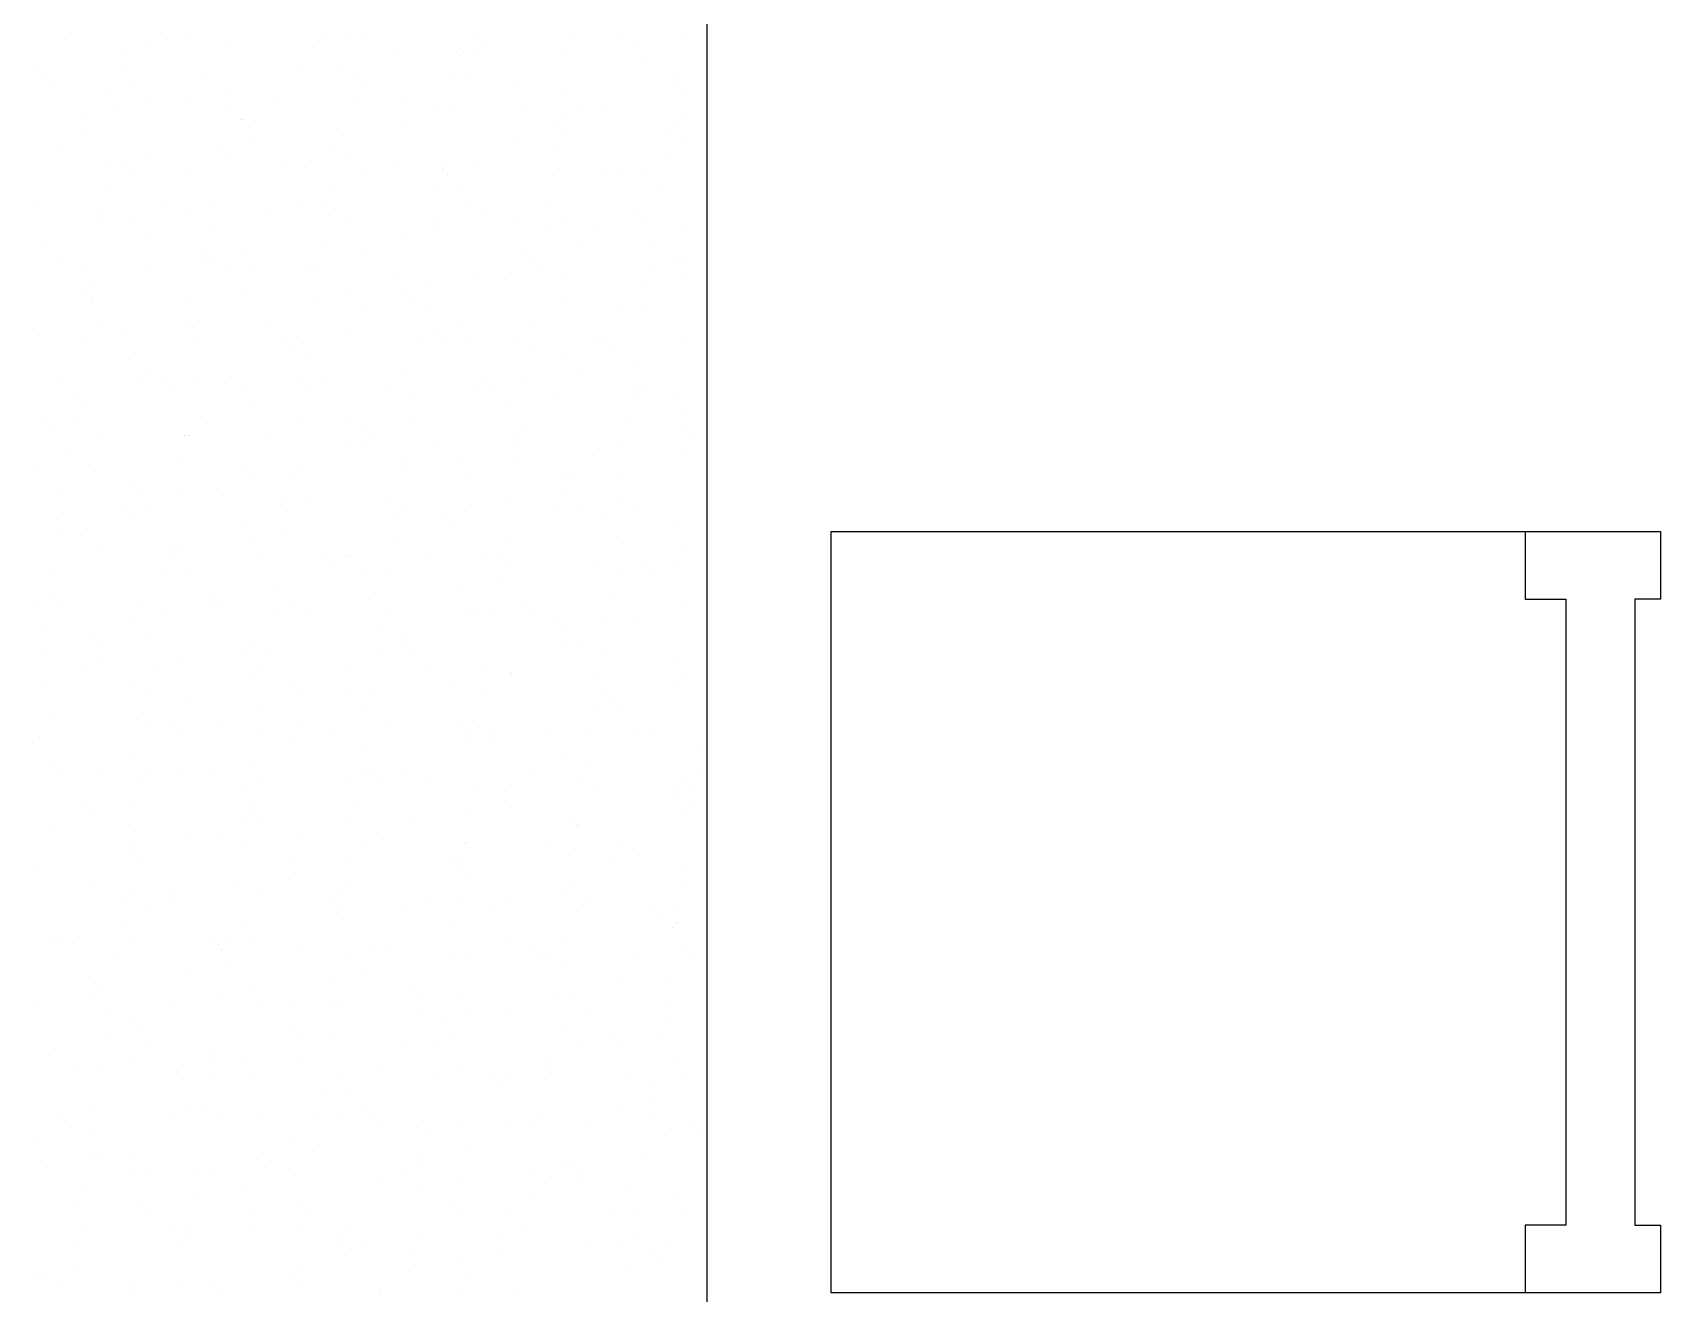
# Model space of a CAD drawing. Extents: x 33 to 1815, y -14679 to 245.
# Drawn here: x 36.262 to 37.224, y 8.699 to 9.444 of the extents above; entities that cross this region are included whole.
import ezdxf

# ---------------------------------------------------------------- set-up
doc = ezdxf.new("R2010")
doc.units = 0
doc.header["$MEASUREMENT"] = 0
doc.layers.add('LINVISTA', color=13, linetype='CONTINUOUS')
doc.layers.add('VARANDA', color=1, linetype='CONTINUOUS')

msp = doc.modelspace()

# ---------------------------------------------------------------- linework, layer by layer
at = {"layer": 'LINVISTA', "ltscale": 0.35}
msp.add_line((36.66036, 10.64451), (36.66036, 8.506), dxfattribs=at)
at = {"layer": 'VARANDA'}
for p, q in [((36.2806, 9.43962), (36.2806, 9.43962)), ((36.32955, 9.43802), (36.32955, 9.43802)), ((36.3417, 9.43957), (36.3417, 9.43957)), ((36.35459, 9.4426), (36.35459, 9.4426)), ((36.37849, 9.43642), (36.37849, 9.43642)), ((36.43195, 9.44177), (36.43195, 9.44177)), ((36.4486, 9.44214), (36.4486, 9.44214)), ((36.45724, 9.44013), (36.45724, 9.44013)), ((36.52511, 9.44079), (36.52511, 9.44079)), ((36.58025, 9.44302), (36.58025, 9.44302)), ((36.60915, 9.43964), (36.60915, 9.43964)), ((36.61965, 9.4383), (36.61965, 9.4383)), ((36.64565, 9.44025), (36.64565, 9.44025)), ((36.31598, 9.43383), (36.31598, 9.43383)), ((36.42743, 9.43482), (36.42743, 9.43482)), ((36.47637, 9.43322), (36.47637, 9.43322)), ((36.51302, 9.43194), (36.51302, 9.43194)), ((36.51402, 9.43033), (36.51402, 9.43033)), ((36.52531, 9.43162), (36.52531, 9.43162)), ((36.5294, 9.4361), (36.5294, 9.4361)), ((36.57425, 9.43002), (36.57425, 9.43002)), ((36.62319, 9.42842), (36.62319, 9.42842)), ((36.26628, 9.42257), (36.26628, 9.42257)), ((36.26741, 9.41996), (36.26741, 9.41996)), ((36.31424, 9.42061), (36.31424, 9.42061)), ((36.36195, 9.41748), (36.36195, 9.41748)), ((36.4182, 9.42209), (36.4182, 9.42209)), ((36.44588, 9.42149), (36.44588, 9.42149)), ((36.51128, 9.41872), (36.51128, 9.41872)), ((36.52084, 9.41962), (36.52084, 9.41962)), ((36.64293, 9.4196), (36.64293, 9.4196)), ((36.2717, 9.41528), (36.2717, 9.41528)), ((36.32306, 9.41277), (36.32306, 9.41277)), ((36.37866, 9.41041), (36.37866, 9.41041)), ((36.45511, 9.41649), (36.45511, 9.41649)), ((36.4594, 9.41181), (36.4594, 9.41181)), ((36.54965, 9.41401), (36.54965, 9.41401)), ((36.5757, 9.40852), (36.5757, 9.40852)), ((36.57762, 9.40982), (36.57762, 9.40982)), ((36.64281, 9.41302), (36.64281, 9.41302)), ((36.6471, 9.40834), (36.6471, 9.40834)), ((36.30604, 9.40739), (36.30604, 9.40739)), ((36.31152, 9.39996), (36.31152, 9.39996)), ((36.32988, 9.40206), (36.32988, 9.40206)), ((36.35498, 9.40579), (36.35498, 9.40579)), ((36.40392, 9.40419), (36.40392, 9.40419)), ((36.45287, 9.40259), (36.45287, 9.40259)), ((36.4818, 9.40157), (36.4818, 9.40157)), ((36.50181, 9.40099), (36.50181, 9.40099)), ((36.50856, 9.39807), (36.50856, 9.39807)), ((36.55075, 9.39939), (36.55075, 9.39939)), ((36.58444, 9.39911), (36.58444, 9.39911)), ((36.29195, 9.39318), (36.29195, 9.39318)), ((36.37692, 9.39719), (36.37692, 9.39719)), ((36.38511, 9.3922), (36.38511, 9.3922)), ((36.38666, 9.39226), (36.38666, 9.39226)), ((36.47965, 9.38971), (36.47965, 9.38971)), ((36.57281, 9.38872), (36.57281, 9.38872)), ((36.57396, 9.3953), (36.57396, 9.3953)), ((36.59969, 9.39779), (36.59969, 9.39779)), ((36.64122, 9.3893), (36.64122, 9.3893)), ((36.64863, 9.39619), (36.64863, 9.39619)), ((36.29084, 9.38402), (36.29084, 9.38402)), ((36.3894, 9.38751), (36.3894, 9.38751)), ((36.39349, 9.38155), (36.39349, 9.38155)), ((36.44134, 9.38699), (36.44134, 9.38699)), ((36.5454, 9.38106), (36.5454, 9.38106)), ((36.5771, 9.38404), (36.5771, 9.38404)), ((36.63839, 9.3851), (36.63839, 9.3851)), ((36.27976, 9.37313), (36.27976, 9.37313)), ((36.3287, 9.37153), (36.3287, 9.37153)), ((36.3742, 9.37654), (36.3742, 9.37654)), ((36.37764, 9.36993), (36.37764, 9.36993)), ((36.4396, 9.37377), (36.4396, 9.37377)), ((36.45027, 9.37174), (36.45027, 9.37174)), ((36.57124, 9.37465), (36.57124, 9.37465)), ((36.63664, 9.37188), (36.63664, 9.37188)), ((36.64805, 9.37859), (36.64805, 9.37859)), ((36.30698, 9.36546), (36.30698, 9.36546)), ((36.31512, 9.3679), (36.31512, 9.3679)), ((36.31941, 9.36322), (36.31941, 9.36322)), ((36.35445, 9.3635), (36.35445, 9.3635)), ((36.40965, 9.36542), (36.40965, 9.36542)), ((36.42658, 9.36833), (36.42658, 9.36833)), ((36.45709, 9.36103), (36.45709, 9.36103)), ((36.47552, 9.36673), (36.47552, 9.36673)), ((36.50282, 9.36443), (36.50282, 9.36443)), ((36.50402, 9.36357), (36.50402, 9.36357)), ((36.50711, 9.35975), (36.50711, 9.35975)), ((36.52446, 9.36513), (36.52446, 9.36513)), ((36.5734, 9.36353), (36.5734, 9.36353)), ((36.59735, 9.36195), (36.59735, 9.36195)), ((36.60901, 9.36055), (36.60901, 9.36055)), ((36.62234, 9.36193), (36.62234, 9.36193)), ((36.30524, 9.35223), (36.30524, 9.35223)), ((36.43688, 9.35312), (36.43688, 9.35312)), ((36.50228, 9.35035), (36.50228, 9.35035)), ((36.51387, 9.35123), (36.51387, 9.35123)), ((36.63393, 9.35123), (36.63393, 9.35123)), ((36.26614, 9.34348), (36.26614, 9.34348)), ((36.33966, 9.34112), (36.33966, 9.34112)), ((36.36966, 9.34204), (36.36966, 9.34204)), ((36.41805, 9.34299), (36.41805, 9.34299)), ((36.5207, 9.34052), (36.5207, 9.34052)), ((36.30252, 9.33158), (36.30252, 9.33158)), ((36.30357, 9.33879), (36.30357, 9.33879)), ((36.32292, 9.33367), (36.32292, 9.33367)), ((36.35251, 9.33719), (36.35251, 9.33719)), ((36.40145, 9.33559), (36.40145, 9.33559)), ((36.43282, 9.34013), (36.43282, 9.34013)), ((36.43711, 9.33545), (36.43711, 9.33545)), ((36.45039, 9.33399), (36.45039, 9.33399)), ((36.49934, 9.33239), (36.49934, 9.33239)), ((36.52736, 9.33765), (36.52736, 9.33765)), ((36.54828, 9.33079), (36.54828, 9.33079)), ((36.5667, 9.34015), (36.5667, 9.34015)), ((36.57748, 9.33072), (36.57748, 9.33072)), ((36.62052, 9.33666), (36.62052, 9.33666)), ((36.62481, 9.33198), (36.62481, 9.33198)), ((36.32974, 9.32296), (36.32974, 9.32296)), ((36.36792, 9.32882), (36.36792, 9.32882)), ((36.48166, 9.32247), (36.48166, 9.32247)), ((36.49956, 9.3297), (36.49956, 9.3297)), ((36.56496, 9.32693), (36.56496, 9.32693)), ((36.59722, 9.32919), (36.59722, 9.32919)), ((36.64616, 9.32759), (36.64616, 9.32759)), ((36.26966, 9.31683), (36.26966, 9.31683)), ((36.36282, 9.31584), (36.36282, 9.31584)), ((36.38652, 9.31316), (36.38652, 9.31316)), ((36.43234, 9.31862), (36.43234, 9.31862)), ((36.45736, 9.31336), (36.45736, 9.31336)), ((36.55052, 9.31237), (36.55052, 9.31237)), ((36.5843, 9.32001), (36.5843, 9.32001)), ((36.62938, 9.31673), (36.62938, 9.31673)), ((36.28007, 9.30816), (36.28007, 9.30816)), ((36.2907, 9.30492), (36.2907, 9.30492)), ((36.32901, 9.30656), (36.32901, 9.30656)), ((36.3652, 9.30817), (36.3652, 9.30817)), ((36.36711, 9.31116), (36.36711, 9.31116)), ((36.37795, 9.30496), (36.37795, 9.30496)), ((36.39334, 9.30245), (36.39334, 9.30245)), ((36.42689, 9.30336), (36.42689, 9.30336)), ((36.4306, 9.3054), (36.4306, 9.3054)), ((36.47583, 9.30176), (36.47583, 9.30176)), ((36.54526, 9.30196), (36.54526, 9.30196)), ((36.55481, 9.30769), (36.55481, 9.30769)), ((36.56224, 9.30628), (36.56224, 9.30628)), ((36.62764, 9.30351), (36.62764, 9.30351)), ((36.64108, 9.3102), (36.64108, 9.3102)), ((36.64506, 9.30988), (36.64506, 9.30988)), ((36.29797, 9.29708), (36.29797, 9.29708)), ((36.45012, 9.29265), (36.45012, 9.29265)), ((36.49502, 9.2952), (36.49502, 9.2952)), ((36.52477, 9.30016), (36.52477, 9.30016)), ((36.57372, 9.29856), (36.57372, 9.29856)), ((36.62266, 9.29696), (36.62266, 9.29696)), ((36.6479, 9.29949), (36.6479, 9.29949)), ((36.29282, 9.29154), (36.29282, 9.29154)), ((36.29623, 9.28386), (36.29623, 9.28386)), ((36.29711, 9.28686), (36.29711, 9.28686)), ((36.3543, 9.2844), (36.3543, 9.2844)), ((36.38736, 9.28906), (36.38736, 9.28906)), ((36.42788, 9.28475), (36.42788, 9.28475)), ((36.48052, 9.28807), (36.48052, 9.28807)), ((36.48481, 9.28339), (36.48481, 9.28339)), ((36.57506, 9.28559), (36.57506, 9.28559)), ((36.62492, 9.28286), (36.62492, 9.28286)), ((36.36066, 9.27367), (36.36066, 9.27367)), ((36.45695, 9.28193), (36.45695, 9.28193)), ((36.49328, 9.28198), (36.49328, 9.28198)), ((36.60887, 9.28145), (36.60887, 9.28145)), ((36.26599, 9.26438), (36.26599, 9.26438)), ((36.29352, 9.26321), (36.29352, 9.26321)), ((36.30272, 9.2723), (36.30272, 9.2723)), ((36.31736, 9.26477), (36.31736, 9.26477)), ((36.35166, 9.2707), (36.35166, 9.2707)), ((36.4006, 9.2691), (36.4006, 9.2691)), ((36.41053, 9.26378), (36.41053, 9.26378)), ((36.41791, 9.26389), (36.41791, 9.26389)), ((36.44955, 9.2675), (36.44955, 9.2675)), ((36.49849, 9.2659), (36.49849, 9.2659)), ((36.51373, 9.27213), (36.51373, 9.27213)), ((36.54743, 9.2643), (36.54743, 9.2643)), ((36.5577, 9.27178), (36.5577, 9.27178)), ((36.32277, 9.25457), (36.32277, 9.25457)), ((36.35892, 9.26044), (36.35892, 9.26044)), ((36.41482, 9.2591), (36.41482, 9.2591)), ((36.49056, 9.26133), (36.49056, 9.26133)), ((36.50506, 9.26129), (36.50506, 9.26129)), ((36.52055, 9.26142), (36.52055, 9.26142)), ((36.55596, 9.25856), (36.55596, 9.25856)), ((36.59637, 9.2627), (36.59637, 9.2627)), ((36.59823, 9.26031), (36.59823, 9.26031)), ((36.60252, 9.25563), (36.60252, 9.25563)), ((36.64531, 9.2611), (36.64531, 9.2611)), ((36.42334, 9.25025), (36.42334, 9.25025)), ((36.57733, 9.25162), (36.57733, 9.25162)), ((36.62038, 9.24836), (36.62038, 9.24836)), ((36.2776, 9.23956), (36.2776, 9.23956)), ((36.32654, 9.23796), (36.32654, 9.23796)), ((36.3296, 9.24386), (36.3296, 9.24386)), ((36.34053, 9.23948), (36.34053, 9.23948)), ((36.34482, 9.2348), (36.34482, 9.2348)), ((36.3562, 9.2398), (36.3562, 9.2398)), ((36.37548, 9.23636), (36.37548, 9.23636)), ((36.4216, 9.23703), (36.4216, 9.23703)), ((36.42442, 9.23476), (36.42442, 9.23476)), ((36.43507, 9.237), (36.43507, 9.237)), ((36.48151, 9.24337), (36.48151, 9.24337)), ((36.52823, 9.23601), (36.52823, 9.23601)), ((36.55324, 9.23791), (36.55324, 9.23791)), ((36.58416, 9.24091), (36.58416, 9.24091)), ((36.61864, 9.23514), (36.61864, 9.23514)), ((36.28897, 9.22871), (36.28897, 9.22871)), ((36.29056, 9.22582), (36.29056, 9.22582)), ((36.38638, 9.23406), (36.38638, 9.23406)), ((36.47336, 9.23316), (36.47336, 9.23316)), ((36.48602, 9.22683), (36.48602, 9.22683)), ((36.5223, 9.23156), (36.5223, 9.23156)), ((36.53252, 9.23133), (36.53252, 9.23133)), ((36.57124, 9.22996), (36.57124, 9.22996)), ((36.62018, 9.22836), (36.62018, 9.22836)), ((36.62277, 9.23353), (36.62277, 9.23353)), ((36.64094, 9.2311), (36.64094, 9.2311)), ((36.27053, 9.21519), (36.27053, 9.21519)), ((36.28723, 9.21549), (36.28723, 9.21549)), ((36.3932, 9.22335), (36.3932, 9.22335)), ((36.41888, 9.21638), (36.41888, 9.21638)), ((36.54512, 9.22286), (36.54512, 9.22286)), ((36.64776, 9.22039), (36.64776, 9.22039)), ((36.27482, 9.21051), (36.27482, 9.21051)), ((36.30303, 9.20733), (36.30303, 9.20733)), ((36.35198, 9.20573), (36.35198, 9.20573)), ((36.36507, 9.2127), (36.36507, 9.2127)), ((36.44998, 9.21355), (36.44998, 9.21355)), ((36.45823, 9.21172), (36.45823, 9.21172)), ((36.46252, 9.20704), (36.46252, 9.20704)), ((36.48428, 9.21361), (36.48428, 9.21361)), ((36.55277, 9.20923), (36.55277, 9.20923)), ((36.61592, 9.21449), (36.61592, 9.21449)), ((36.64593, 9.20825), (36.64593, 9.20825)), ((36.35165, 9.20529), (36.35165, 9.20529)), ((36.35416, 9.2053), (36.35416, 9.2053)), ((36.40092, 9.20413), (36.40092, 9.20413)), ((36.44986, 9.20253), (36.44986, 9.20253)), ((36.4568, 9.20284), (36.4568, 9.20284)), ((36.4988, 9.20093), (36.4988, 9.20093)), ((36.54774, 9.19933), (36.54774, 9.19933)), ((36.5487, 9.20341), (36.5487, 9.20341)), ((36.59668, 9.19773), (36.59668, 9.19773)), ((36.60872, 9.20235), (36.60872, 9.20235)), ((36.64562, 9.19613), (36.64562, 9.19613)), ((36.65022, 9.20357), (36.65022, 9.20357)), ((36.28451, 9.19484), (36.28451, 9.19484)), ((36.29507, 9.18841), (36.29507, 9.18841)), ((36.34991, 9.19207), (36.34991, 9.19207)), ((36.38823, 9.18742), (36.38823, 9.18742)), ((36.48156, 9.19296), (36.48156, 9.19296)), ((36.51358, 9.19303), (36.51358, 9.19303)), ((36.54696, 9.19019), (36.54696, 9.19019)), ((36.26585, 9.18528), (36.26585, 9.18528)), ((36.39252, 9.18274), (36.39252, 9.18274)), ((36.41434, 9.18188), (36.41434, 9.18188)), ((36.41777, 9.18479), (36.41777, 9.18479)), ((36.48277, 9.18494), (36.48277, 9.18494)), ((36.52041, 9.18232), (36.52041, 9.18232)), ((36.57593, 9.18395), (36.57593, 9.18395)), ((36.58022, 9.17927), (36.58022, 9.17927)), ((36.61138, 9.17999), (36.61138, 9.17999)), ((36.27675, 9.17307), (36.27675, 9.17307)), ((36.32263, 9.17547), (36.32263, 9.17547)), ((36.32569, 9.17147), (36.32569, 9.17147)), ((36.3472, 9.17142), (36.3472, 9.17142)), ((36.37463, 9.16987), (36.37463, 9.16987)), ((36.4126, 9.16866), (36.4126, 9.16866)), ((36.42357, 9.16827), (36.42357, 9.16827)), ((36.54424, 9.16954), (36.54424, 9.16954)), ((36.57719, 9.17252), (36.57719, 9.17252)), ((36.27997, 9.16034), (36.27997, 9.16034)), ((36.31824, 9.16313), (36.31824, 9.16313)), ((36.32253, 9.15845), (36.32253, 9.15845)), ((36.32945, 9.16476), (36.32945, 9.16476)), ((36.41277, 9.16064), (36.41277, 9.16064)), ((36.47251, 9.16667), (36.47251, 9.16667)), ((36.47702, 9.15846), (36.47702, 9.15846)), ((36.48137, 9.16428), (36.48137, 9.16428)), ((36.50594, 9.15966), (36.50594, 9.15966)), ((36.52145, 9.16507), (36.52145, 9.16507)), ((36.5704, 9.16347), (36.5704, 9.16347)), ((36.58401, 9.16181), (36.58401, 9.16181)), ((36.60964, 9.16677), (36.60964, 9.16677)), ((36.61934, 9.16187), (36.61934, 9.16187)), ((36.38623, 9.15496), (36.38623, 9.15496)), ((36.40988, 9.14801), (36.40988, 9.14801)), ((36.51023, 9.15498), (36.51023, 9.15498)), ((36.60047, 9.15717), (36.60047, 9.15717)), ((36.64079, 9.15201), (36.64079, 9.15201)), ((36.27823, 9.14712), (36.27823, 9.14712)), ((36.29041, 9.14672), (36.29041, 9.14672)), ((36.30056, 9.13872), (36.30056, 9.13872)), ((36.39306, 9.14425), (36.39306, 9.14425)), ((36.47528, 9.14524), (36.47528, 9.14524)), ((36.54497, 9.14376), (36.54497, 9.14376)), ((36.60692, 9.14612), (36.60692, 9.14612)), ((36.64762, 9.14129), (36.64762, 9.14129)), ((36.34265, 9.13692), (36.34265, 9.13692)), ((36.34277, 9.13635), (36.34277, 9.13635)), ((36.3495, 9.13712), (36.3495, 9.13712)), ((36.39844, 9.13552), (36.39844, 9.13552)), ((36.43594, 9.13536), (36.43594, 9.13536)), ((36.44023, 9.13068), (36.44023, 9.13068)), ((36.44739, 9.13392), (36.44739, 9.13392)), ((36.44984, 9.13445), (36.44984, 9.13445)), ((36.49633, 9.13232), (36.49633, 9.13232)), ((36.53047, 9.13288), (36.53047, 9.13288)), ((36.5397, 9.13504), (36.5397, 9.13504)), ((36.54527, 9.13072), (36.54527, 9.13072)), ((36.59421, 9.12912), (36.59421, 9.12912)), ((36.62364, 9.13189), (36.62364, 9.13189)), ((36.27551, 9.12647), (36.27551, 9.12647)), ((36.34091, 9.1237), (36.34091, 9.1237)), ((36.35402, 9.1262), (36.35402, 9.1262)), ((36.45666, 9.12374), (36.45666, 9.12374)), ((36.47256, 9.12459), (36.47256, 9.12459)), ((36.53796, 9.12182), (36.53796, 9.12182)), ((36.60858, 9.12325), (36.60858, 9.12325)), ((36.62793, 9.12721), (36.62793, 9.12721)), ((36.64315, 9.12752), (36.64315, 9.12752)), ((36.27278, 9.11205), (36.27278, 9.11205)), ((36.36594, 9.11107), (36.36594, 9.11107)), ((36.40534, 9.11351), (36.40534, 9.11351)), ((36.51344, 9.11393), (36.51344, 9.11393)), ((36.60238, 9.11162), (36.60238, 9.11162)), ((36.2657, 9.10618), (36.2657, 9.10618)), ((36.27706, 9.10809), (36.27706, 9.10809)), ((36.326, 9.10649), (36.326, 9.10649)), ((36.33819, 9.10305), (36.33819, 9.10305)), ((36.37023, 9.10639), (36.37023, 9.10639)), ((36.37494, 9.10489), (36.37494, 9.10489)), ((36.40359, 9.10028), (36.40359, 9.10028)), ((36.41762, 9.10569), (36.41762, 9.10569)), ((36.42388, 9.10329), (36.42388, 9.10329)), ((36.46048, 9.10858), (36.46048, 9.10858)), ((36.47282, 9.10169), (36.47282, 9.10169)), ((36.52026, 9.10322), (36.52026, 9.10322)), ((36.52177, 9.10009), (36.52177, 9.10009)), ((36.53524, 9.10117), (36.53524, 9.10117)), ((36.55364, 9.1076), (36.55364, 9.1076)), ((36.55793, 9.10292), (36.55793, 9.10292)), ((36.64818, 9.10511), (36.64818, 9.10511)), ((36.27097, 9.09197), (36.27097, 9.09197)), ((36.32248, 9.09638), (36.32248, 9.09638)), ((36.46802, 9.09009), (36.46802, 9.09009)), ((36.57071, 9.09849), (36.57071, 9.09849)), ((36.57704, 9.09342), (36.57704, 9.09342)), ((36.60064, 9.0984), (36.60064, 9.0984)), ((36.61965, 9.09689), (36.61965, 9.09689)), ((36.29594, 9.08677), (36.29594, 9.08677)), ((36.30023, 9.08209), (36.30023, 9.08209)), ((36.32931, 9.08566), (36.32931, 9.08566)), ((36.39048, 9.08429), (36.39048, 9.08429)), ((36.48123, 9.08518), (36.48123, 9.08518)), ((36.48364, 9.0833), (36.48364, 9.0833)), ((36.57818, 9.08082), (36.57818, 9.08082)), ((36.58387, 9.08271), (36.58387, 9.08271)), ((36.26923, 9.07875), (36.26923, 9.07875)), ((36.29971, 9.07224), (36.29971, 9.07224)), ((36.38609, 9.07586), (36.38609, 9.07586)), ((36.40088, 9.07963), (36.40088, 9.07963)), ((36.46628, 9.07687), (36.46628, 9.07687)), ((36.48793, 9.07862), (36.48793, 9.07862)), ((36.59792, 9.07775), (36.59792, 9.07775)), ((36.64065, 9.07291), (36.64065, 9.07291)), ((36.29027, 9.06762), (36.29027, 9.06762)), ((36.33365, 9.06855), (36.33365, 9.06855)), ((36.34866, 9.07064), (36.34866, 9.07064)), ((36.39291, 9.06515), (36.39291, 9.06515)), ((36.3976, 9.06904), (36.3976, 9.06904)), ((36.44654, 9.06744), (36.44654, 9.06744)), ((36.49548, 9.06584), (36.49548, 9.06584)), ((36.5307, 9.06667), (36.5307, 9.06667)), ((36.54442, 9.06424), (36.54442, 9.06424)), ((36.54483, 9.06466), (36.54483, 9.06466)), ((36.59336, 9.06264), (36.59336, 9.06264)), ((36.64747, 9.06219), (36.64747, 9.06219)), ((36.26651, 9.0581), (36.26651, 9.0581)), ((36.32048, 9.05999), (36.32048, 9.05999)), ((36.33191, 9.05533), (36.33191, 9.05533)), ((36.41365, 9.05901), (36.41365, 9.05901)), ((36.41794, 9.05433), (36.41794, 9.05433)), ((36.44969, 9.05535), (36.44969, 9.05535)), ((36.46356, 9.05622), (36.46356, 9.05622)), ((36.50818, 9.05652), (36.50818, 9.05652)), ((36.52896, 9.05345), (36.52896, 9.05345)), ((36.60135, 9.05554), (36.60135, 9.05554)), ((36.6423, 9.06104), (36.6423, 9.06104)), ((36.35387, 9.0471), (36.35387, 9.0471)), ((36.39633, 9.04513), (36.39633, 9.04513)), ((36.45652, 9.04464), (36.45652, 9.04464)), ((36.59338, 9.04325), (36.59338, 9.04325)), ((36.60564, 9.05085), (36.60564, 9.05085)), ((36.60843, 9.04415), (36.60843, 9.04415)), ((36.27459, 9.03949), (36.27459, 9.03949)), ((36.32353, 9.03789), (36.32353, 9.03789)), ((36.32919, 9.03468), (36.32919, 9.03468)), ((36.34365, 9.03471), (36.34365, 9.03471)), ((36.37247, 9.03629), (36.37247, 9.03629)), ((36.42141, 9.03469), (36.42141, 9.03469)), ((36.47035, 9.03309), (36.47035, 9.03309)), ((36.5133, 9.03483), (36.5133, 9.03483)), ((36.52624, 9.0328), (36.52624, 9.0328)), ((36.26197, 9.0236), (36.26197, 9.0236)), ((36.26556, 9.02708), (36.26556, 9.02708)), ((36.34794, 9.03003), (36.34794, 9.03003)), ((36.39459, 9.03191), (36.39459, 9.03191)), ((36.41748, 9.02659), (36.41748, 9.02659)), ((36.43818, 9.03223), (36.43818, 9.03223)), ((36.51929, 9.03149), (36.51929, 9.03149)), ((36.52012, 9.02412), (36.52012, 9.02412)), ((36.53135, 9.03124), (36.53135, 9.03124)), ((36.53564, 9.02656), (36.53564, 9.02656)), ((36.56824, 9.02989), (36.56824, 9.02989)), ((36.59164, 9.03003), (36.59164, 9.03003)), ((36.61718, 9.02829), (36.61718, 9.02829)), ((36.62588, 9.02876), (36.62588, 9.02876)), ((36.32234, 9.01728), (36.32234, 9.01728)), ((36.45902, 9.02172), (36.45902, 9.02172)), ((36.5769, 9.01432), (36.5769, 9.01432)), ((36.65606, 9.01983), (36.65606, 9.01983)), ((36.27365, 9.01042), (36.27365, 9.01042)), ((36.27794, 9.00574), (36.27794, 9.00574)), ((36.30003, 9.00726), (36.30003, 9.00726)), ((36.32916, 9.00657), (36.32916, 9.00657)), ((36.34897, 9.00566), (36.34897, 9.00566)), ((36.36819, 9.00793), (36.36819, 9.00793)), ((36.39187, 9.01126), (36.39187, 9.01126)), ((36.39791, 9.00406), (36.39791, 9.00406)), ((36.45727, 9.00849), (36.45727, 9.00849)), ((36.46135, 9.00695), (36.46135, 9.00695)), ((36.48108, 9.00608), (36.48108, 9.00608)), ((36.55589, 9.00446), (36.55589, 9.00446)), ((36.58372, 9.00361), (36.58372, 9.00361)), ((36.58892, 9.00938), (36.58892, 9.00938)), ((36.65432, 9.00661), (36.65432, 9.00661)), ((36.32465, 9.00018), (36.32465, 9.00018)), ((36.38594, 8.99676), (36.38594, 8.99676)), ((36.44685, 9.00246), (36.44685, 9.00246)), ((36.46564, 9.00226), (36.46564, 9.00226)), ((36.49579, 9.00086), (36.49579, 9.00086)), ((36.5217, 8.9983), (36.5217, 8.9983)), ((36.54473, 8.99926), (36.54473, 8.99926)), ((36.59367, 8.99766), (36.59367, 8.99766)), ((36.64262, 8.99606), (36.64262, 8.99606)), ((36.64905, 9.00348), (36.64905, 9.00348)), ((36.65334, 8.99879), (36.65334, 8.99879)), ((36.29013, 8.98852), (36.29013, 8.98852)), ((36.32291, 8.98696), (36.32291, 8.98696)), ((36.39277, 8.98605), (36.39277, 8.98605)), ((36.45456, 8.98784), (36.45456, 8.98784)), ((36.51996, 8.98508), (36.51996, 8.98508)), ((36.54469, 8.98556), (36.54469, 8.98556)), ((36.64051, 8.99381), (36.64051, 8.99381)), ((36.6516, 8.98596), (36.6516, 8.98596)), ((36.29819, 8.98364), (36.29819, 8.98364)), ((36.38733, 8.97676), (36.38733, 8.97676)), ((36.39135, 8.98265), (36.39135, 8.98265)), ((36.39564, 8.97797), (36.39564, 8.97797)), ((36.44955, 8.97625), (36.44955, 8.97625)), ((36.48589, 8.98017), (36.48589, 8.98017)), ((36.57905, 8.97918), (36.57905, 8.97918)), ((36.58438, 8.97488), (36.58438, 8.97488)), ((36.64733, 8.9831), (36.64733, 8.9831)), ((36.27374, 8.973), (36.27374, 8.973)), ((36.32019, 8.96631), (36.32019, 8.96631)), ((36.32268, 8.9714), (36.32268, 8.9714)), ((36.35373, 8.96801), (36.35373, 8.96801)), ((36.37162, 8.9698), (36.37162, 8.9698)), ((36.42056, 8.9682), (36.42056, 8.9682)), ((36.45637, 8.96554), (36.45637, 8.96554)), ((36.4695, 8.9666), (36.4695, 8.9666)), ((36.58334, 8.9745), (36.58334, 8.9745)), ((36.60829, 8.96505), (36.60829, 8.96505)), ((36.32135, 8.95836), (36.32135, 8.95836)), ((36.38559, 8.96354), (36.38559, 8.96354)), ((36.41589, 8.95587), (36.41589, 8.95587)), ((36.51315, 8.95573), (36.51315, 8.95573)), ((36.51724, 8.96443), (36.51724, 8.96443)), ((36.51845, 8.965), (36.51845, 8.965)), ((36.56739, 8.9634), (36.56739, 8.9634)), ((36.58264, 8.96166), (36.58264, 8.96166)), ((36.61633, 8.9618), (36.61633, 8.9618)), ((36.26542, 8.94798), (36.26542, 8.94798)), ((36.32564, 8.95367), (36.32564, 8.95367)), ((36.41733, 8.94749), (36.41733, 8.94749)), ((36.45001, 8.95334), (36.45001, 8.95334)), ((36.50906, 8.95489), (36.50906, 8.95489)), ((36.51335, 8.9502), (36.51335, 8.9502)), ((36.60359, 8.9524), (36.60359, 8.9524)), ((36.64706, 8.95146), (36.64706, 8.95146)), ((36.29755, 8.93866), (36.29755, 8.93866)), ((36.3222, 8.93818), (36.3222, 8.93818)), ((36.3465, 8.93706), (36.3465, 8.93706)), ((36.38287, 8.94289), (36.38287, 8.94289)), ((36.44827, 8.94012), (36.44827, 8.94012)), ((36.51998, 8.94502), (36.51998, 8.94502)), ((36.57992, 8.94101), (36.57992, 8.94101)), ((36.64532, 8.93824), (36.64532, 8.93824)), ((36.31565, 8.93181), (36.31565, 8.93181)), ((36.32902, 8.92747), (36.32902, 8.92747)), ((36.34589, 8.93158), (36.34589, 8.93158)), ((36.39544, 8.93546), (36.39544, 8.93546)), ((36.43906, 8.93059), (36.43906, 8.93059)), ((36.44438, 8.93386), (36.44438, 8.93386)), ((36.48094, 8.92698), (36.48094, 8.92698)), ((36.49332, 8.93226), (36.49332, 8.93226)), ((36.5127, 8.92993), (36.5127, 8.92993)), ((36.53359, 8.92811), (36.53359, 8.92811)), ((36.54226, 8.93066), (36.54226, 8.93066)), ((36.57676, 8.93522), (36.57676, 8.93522)), ((36.5912, 8.92906), (36.5912, 8.92906)), ((36.62676, 8.92712), (36.62676, 8.92712)), ((36.64014, 8.92746), (36.64014, 8.92746)), ((36.31391, 8.91859), (36.31391, 8.91859)), ((36.3858, 8.91766), (36.3858, 8.91766)), ((36.44335, 8.92591), (36.44335, 8.92591)), ((36.44555, 8.91947), (36.44555, 8.91947)), ((36.58358, 8.92451), (36.58358, 8.92451)), ((36.63105, 8.92244), (36.63105, 8.92244)), ((36.6426, 8.91759), (36.6426, 8.91759)), ((36.27405, 8.90803), (36.27405, 8.90803)), ((36.28998, 8.90942), (36.28998, 8.90942)), ((36.37833, 8.90839), (36.37833, 8.90839)), ((36.51095, 8.9167), (36.51095, 8.9167)), ((36.64036, 8.91471), (36.64036, 8.91471)), ((36.2759, 8.90728), (36.2759, 8.90728)), ((36.31119, 8.89794), (36.31119, 8.89794)), ((36.32299, 8.90643), (36.32299, 8.90643)), ((36.36906, 8.9063), (36.36906, 8.9063)), ((36.37193, 8.90483), (36.37193, 8.90483)), ((36.37335, 8.90161), (36.37335, 8.90161)), ((36.39262, 8.90695), (36.39262, 8.90695)), ((36.42088, 8.90323), (36.42088, 8.90323)), ((36.4636, 8.90381), (36.4636, 8.90381)), ((36.46982, 8.90163), (36.46982, 8.90163)), ((36.51876, 8.90003), (36.51876, 8.90003)), ((36.54454, 8.90646), (36.54454, 8.90646)), ((36.55676, 8.90283), (36.55676, 8.90283)), ((36.56105, 8.89814), (36.56105, 8.89814)), ((36.5677, 8.89843), (36.5677, 8.89843)), ((36.57538, 8.90651), (36.57538, 8.90651)), ((36.64719, 8.904), (36.64719, 8.904)), ((36.6513, 8.90034), (36.6513, 8.90034)), ((36.35359, 8.88891), (36.35359, 8.88891)), ((36.37659, 8.89517), (36.37659, 8.89517)), ((36.44941, 8.89715), (36.44941, 8.89715)), ((36.50824, 8.89605), (36.50824, 8.89605)), ((36.57364, 8.89329), (36.57364, 8.89329)), ((36.61664, 8.89683), (36.61664, 8.89683)), ((36.29906, 8.882), (36.29906, 8.882)), ((36.3936, 8.87952), (36.3936, 8.87952)), ((36.44101, 8.88497), (36.44101, 8.88497)), ((36.45623, 8.88644), (36.45623, 8.88644)), ((36.48676, 8.87853), (36.48676, 8.87853)), ((36.60815, 8.88595), (36.60815, 8.88595)), ((36.63806, 8.88309), (36.63806, 8.88309)), ((36.26527, 8.86888), (36.26527, 8.86888)), ((36.29671, 8.87217), (36.29671, 8.87217)), ((36.30335, 8.87732), (36.30335, 8.87732)), ((36.34565, 8.87057), (36.34565, 8.87057)), ((36.37387, 8.87452), (36.37387, 8.87452)), ((36.39459, 8.86897), (36.39459, 8.86897)), ((36.43927, 8.87175), (36.43927, 8.87175)), ((36.49105, 8.87385), (36.49105, 8.87385)), ((36.51301, 8.87664), (36.51301, 8.87664)), ((36.57092, 8.87264), (36.57092, 8.87264)), ((36.5813, 8.87605), (36.5813, 8.87605)), ((36.63632, 8.86987), (36.63632, 8.86987)), ((36.30665, 8.86344), (36.30665, 8.86344)), ((36.41719, 8.86839), (36.41719, 8.86839)), ((36.44353, 8.86737), (36.44353, 8.86737)), ((36.49247, 8.86577), (36.49247, 8.86577)), ((36.50369, 8.86155), (36.50369, 8.86155)), ((36.51983, 8.86592), (36.51983, 8.86592)), ((36.54141, 8.86417), (36.54141, 8.86417)), ((36.59035, 8.86257), (36.59035, 8.86257)), ((36.6393, 8.86097), (36.6393, 8.86097)), ((36.30491, 8.85022), (36.30491, 8.85022)), ((36.32205, 8.85908), (36.32205, 8.85908)), ((36.3236, 8.85522), (36.3236, 8.85522)), ((36.41676, 8.85424), (36.41676, 8.85424)), ((36.43655, 8.8511), (36.43655, 8.8511)), ((36.5113, 8.85175), (36.5113, 8.85175)), ((36.57661, 8.85612), (36.57661, 8.85612)), ((36.60446, 8.85076), (36.60446, 8.85076)), ((36.32888, 8.84837), (36.32888, 8.84837)), ((36.36933, 8.84002), (36.36933, 8.84002)), ((36.42105, 8.84955), (36.42105, 8.84955)), ((36.48079, 8.84788), (36.48079, 8.84788)), ((36.50195, 8.84833), (36.50195, 8.84833)), ((36.58344, 8.84541), (36.58344, 8.84541)), ((36.60875, 8.84608), (36.60875, 8.84608)), ((36.6336, 8.84922), (36.6336, 8.84922)), ((36.27158, 8.83943), (36.27158, 8.83943)), ((36.32052, 8.83783), (36.32052, 8.83783)), ((36.36946, 8.83623), (36.36946, 8.83623)), ((36.38566, 8.83856), (36.38566, 8.83856)), ((36.4184, 8.83463), (36.4184, 8.83463)), ((36.46734, 8.83303), (36.46734, 8.83303)), ((36.51629, 8.83143), (36.51629, 8.83143)), ((36.56638, 8.83814), (36.56638, 8.83814)), ((36.64022, 8.83561), (36.64022, 8.83561)), ((36.28984, 8.83032), (36.28984, 8.83032)), ((36.30219, 8.82957), (36.30219, 8.82957)), ((36.34677, 8.82994), (36.34677, 8.82994)), ((36.35106, 8.82526), (36.35106, 8.82526)), ((36.36759, 8.8268), (36.36759, 8.8268)), ((36.39248, 8.82785), (36.39248, 8.82785)), ((36.4413, 8.82746), (36.4413, 8.82746)), ((36.49923, 8.82768), (36.49923, 8.82768)), ((36.53447, 8.82647), (36.53447, 8.82647)), ((36.53876, 8.82179), (36.53876, 8.82179)), ((36.5444, 8.82736), (36.5444, 8.82736)), ((36.56463, 8.82491), (36.56463, 8.82491)), ((36.56523, 8.82983), (36.56523, 8.82983)), ((36.61417, 8.82823), (36.61417, 8.82823)), ((36.629, 8.82399), (36.629, 8.82399)), ((36.64704, 8.8249), (36.64704, 8.8249)), ((36.43201, 8.8166), (36.43201, 8.8166)), ((36.44926, 8.81805), (36.44926, 8.81805)), ((36.62906, 8.81472), (36.62906, 8.81472)), ((36.27677, 8.80565), (36.27677, 8.80565)), ((36.29702, 8.8072), (36.29702, 8.8072)), ((36.34596, 8.8056), (36.34596, 8.8056)), ((36.35344, 8.80981), (36.35344, 8.80981)), ((36.36487, 8.80615), (36.36487, 8.80615)), ((36.37131, 8.80316), (36.37131, 8.80316)), ((36.3949, 8.804), (36.3949, 8.804)), ((36.43027, 8.80338), (36.43027, 8.80338)), ((36.44384, 8.8024), (36.44384, 8.8024)), ((36.45609, 8.80734), (36.45609, 8.80734)), ((36.46447, 8.80217), (36.46447, 8.80217)), ((36.56192, 8.80427), (36.56192, 8.80427)), ((36.608, 8.80685), (36.608, 8.80685)), ((36.62732, 8.8015), (36.62732, 8.8015)), ((36.28106, 8.80096), (36.28106, 8.80096)), ((36.29765, 8.79507), (36.29765, 8.79507)), ((36.46876, 8.79749), (36.46876, 8.79749)), ((36.49278, 8.8008), (36.49278, 8.8008)), ((36.49469, 8.79318), (36.49469, 8.79318)), ((36.51287, 8.79754), (36.51287, 8.79754)), ((36.54172, 8.7992), (36.54172, 8.7992)), ((36.55901, 8.79969), (36.55901, 8.79969)), ((36.59067, 8.7976), (36.59067, 8.7976)), ((36.63961, 8.796), (36.63961, 8.796)), ((36.65217, 8.7987), (36.65217, 8.7987)), ((36.65646, 8.79402), (36.65646, 8.79402)), ((36.26513, 8.78978), (36.26513, 8.78978)), ((36.41705, 8.78929), (36.41705, 8.78929)), ((36.42755, 8.78273), (36.42755, 8.78273)), ((36.51969, 8.78683), (36.51969, 8.78683)), ((36.27073, 8.77294), (36.27073, 8.77294)), ((36.29591, 8.78185), (36.29591, 8.78185)), ((36.30131, 8.77887), (36.30131, 8.77887)), ((36.32191, 8.77998), (36.32191, 8.77998)), ((36.39447, 8.77788), (36.39447, 8.77788)), ((36.39876, 8.7732), (36.39876, 8.7732)), ((36.48901, 8.7754), (36.48901, 8.7754)), ((36.49295, 8.77996), (36.49295, 8.77996)), ((36.57647, 8.77702), (36.57647, 8.77702)), ((36.58217, 8.77441), (36.58217, 8.77441)), ((36.6246, 8.78085), (36.6246, 8.78085)), ((36.31967, 8.77134), (36.31967, 8.77134)), ((36.32873, 8.76927), (36.32873, 8.76927)), ((36.36033, 8.77165), (36.36033, 8.77165)), ((36.36861, 8.76974), (36.36861, 8.76974)), ((36.41756, 8.76814), (36.41756, 8.76814)), ((36.4665, 8.76654), (36.4665, 8.76654)), ((36.48065, 8.76878), (36.48065, 8.76878)), ((36.51544, 8.76494), (36.51544, 8.76494)), ((36.55737, 8.76976), (36.55737, 8.76976)), ((36.56438, 8.76334), (36.56438, 8.76334)), ((36.58329, 8.76631), (36.58329, 8.76631)), ((36.58646, 8.76973), (36.58646, 8.76973)), ((36.29319, 8.7612), (36.29319, 8.7612)), ((36.32447, 8.75358), (36.32447, 8.75358)), ((36.35859, 8.75843), (36.35859, 8.75843)), ((36.38551, 8.75946), (36.38551, 8.75946)), ((36.49023, 8.75931), (36.49023, 8.75931)), ((36.55563, 8.75654), (36.55563, 8.75654)), ((36.61332, 8.76174), (36.61332, 8.76174)), ((36.64007, 8.75651), (36.64007, 8.75651)), ((36.28969, 8.75122), (36.28969, 8.75122)), ((36.32876, 8.7489), (36.32876, 8.7489)), ((36.39234, 8.74875), (36.39234, 8.74875)), ((36.41901, 8.7511), (36.41901, 8.7511)), ((36.42301, 8.74823), (36.42301, 8.74823)), ((36.51217, 8.75011), (36.51217, 8.75011)), ((36.51646, 8.74543), (36.51646, 8.74543)), ((36.54425, 8.74827), (36.54425, 8.74827)), ((36.60671, 8.74763), (36.60671, 8.74763)), ((36.62006, 8.74635), (36.62006, 8.74635)), ((36.6469, 8.7458), (36.6469, 8.7458)), ((36.29455, 8.73859), (36.29455, 8.73859)), ((36.34349, 8.73699), (36.34349, 8.73699)), ((36.35587, 8.73778), (36.35587, 8.73778)), ((36.39243, 8.73539), (36.39243, 8.73539)), ((36.42127, 8.73501), (36.42127, 8.73501)), ((36.44912, 8.73895), (36.44912, 8.73895)), ((36.55291, 8.73589), (36.55291, 8.73589)), ((36.28865, 8.7267), (36.28865, 8.7267)), ((36.34901, 8.72681), (36.34901, 8.72681)), ((36.3533, 8.73071), (36.3533, 8.73071)), ((36.44137, 8.73379), (36.44137, 8.73379)), ((36.44218, 8.72582), (36.44218, 8.72582)), ((36.45594, 8.72824), (36.45594, 8.72824)), ((36.48569, 8.72481), (36.48569, 8.72481)), ((36.49031, 8.73219), (36.49031, 8.73219)), ((36.53925, 8.73059), (36.53925, 8.73059)), ((36.58819, 8.72899), (36.58819, 8.72899)), ((36.60786, 8.72775), (36.60786, 8.72775)), ((36.61831, 8.73313), (36.61831, 8.73313)), ((36.63714, 8.72739), (36.63714, 8.72739)), ((36.44647, 8.72114), (36.44647, 8.72114)), ((36.51272, 8.71844), (36.51272, 8.71844)), ((36.53671, 8.72333), (36.53671, 8.72333)), ((36.62988, 8.72235), (36.62988, 8.72235)), ((36.63417, 8.71767), (36.63417, 8.71767)), ((36.26499, 8.71068), (36.26499, 8.71068)), ((36.27104, 8.70796), (36.27104, 8.70796)), ((36.28691, 8.71348), (36.28691, 8.71348)), ((36.31998, 8.70636), (36.31998, 8.70636)), ((36.4169, 8.71019), (36.4169, 8.71019)), ((36.41855, 8.71436), (36.41855, 8.71436)), ((36.48395, 8.71159), (36.48395, 8.71159)), ((36.51955, 8.70773), (36.51955, 8.70773)), ((36.6156, 8.71248), (36.6156, 8.71248)), ((36.27901, 8.70251), (36.27901, 8.70251)), ((36.32177, 8.70088), (36.32177, 8.70088)), ((36.35133, 8.70328), (36.35133, 8.70328)), ((36.36893, 8.70476), (36.36893, 8.70476)), ((36.37218, 8.70152), (36.37218, 8.70152)), ((36.41787, 8.70316), (36.41787, 8.70316)), ((36.46672, 8.69904), (36.46672, 8.69904)), ((36.46681, 8.70156), (36.46681, 8.70156)), ((36.51575, 8.69996), (36.51575, 8.69996)), ((36.54837, 8.70139), (36.54837, 8.70139))]:
    msp.add_line(p, q, dxfattribs=at)
msp.add_lwpolyline([(37.22388, 9.14889), (37.22388, 9.10889), (37.20878, 9.10889), (37.20878, 8.73889), (37.22388, 8.73889), (37.22388, 8.69889), (36.73388, 8.69889), (36.73388, 9.14889)], close=True, dxfattribs=at)
msp.add_lwpolyline([(37.14388, 9.14889), (37.14388, 9.10889), (37.16789, 9.10889), (37.16789, 8.73889), (37.14388, 8.73889), (37.14388, 8.69889)], dxfattribs=at)

doc.saveas('drawing.dxf')
